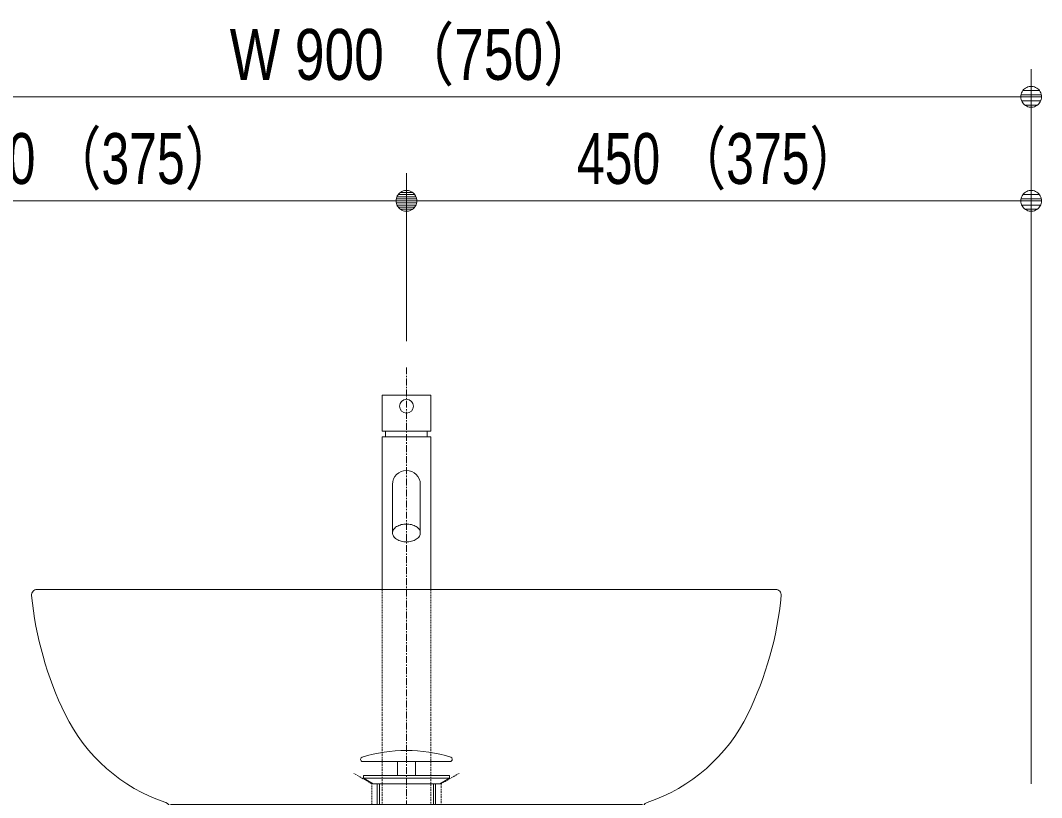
# Model space of a CAD drawing. Units: millimetres, scale not verified. Extents: x -6062 to 6062, y -3045 to 3045.
# Drawn here: x 209 to 945, y -1370 to -810 of the extents above; entities that cross this region are included whole.
import ezdxf
from ezdxf.enums import TextEntityAlignment as Align

# ---------------------------------------------------------------- set-up
doc = ezdxf.new("R2010")
doc.units = ezdxf.units.MM
doc.header["$LTSCALE"] = 20
doc.linetypes.add('CHAIN1', pattern=[8, 5, -1, 1, -1])
doc.linetypes.add('DASHED1', pattern=[1.8, 1.2, -0.6])
for name, color, linetype, lineweight in [('0-1_5ボウル・キャビネット', 7, 'Continuous', 9), ('0-2_2寸法-1', 7, 'Continuous', 9), ('0-3_0', 7, 'Continuous', 9), ('0-5_4給排水', 7, 'Continuous', 9)]:
    doc.layers.add(name, color=color, linetype=linetype, lineweight=lineweight)
doc.styles.add('ＭＳ Ｐゴシック', font='')
doc.styles.get('ＭＳ Ｐゴシック').set_extended_font_data('MS PGothic')

# ---------------------------------------------------------------- blocks, each defined once
blk = doc.blocks.new('グループ-6')
at = {"layer": '0-1_5ボウル・キャビネット'}
for p, q in [((40180, -24400), (50820, -24400)), ((42100, -27500), (48900, -27500))]:
    blk.add_line(p, q, dxfattribs=at)
at = {"layer": '0-1_5ボウル・キャビネット', "linetype": 'DASHED1'}
blk.add_lwpolyline([(46257.9, -27051.1), (46000, -27200), (46000, -27500), (45000, -27500), (45000, -27200), (44742.1, -27051.1)], dxfattribs=at)
at = {"layer": '0-1_5ボウル・キャビネット'}
blk.add_lwpolyline([(48900, -27566.4), (48900, -27600), (42100, -27600), (42100, -27566.4)], dxfattribs=at)
for centre, radius, start, end in [((40180, -24480), 80, 90, 185.51174), ((50820, -24480), 80, 354.48826, 90), ((45077.3, -24007.4), 5000, 185.51174, 205.97328), ((45922.7, -24007.4), 5000, 334.02672, 354.48826), ((42829.8, -25102.3), 2500, 205.97328, 251.38925), ((48170.2, -25102.3), 2500, 288.61075, 334.02672), ((42000, -27566.4), 100, 0, 71.38925), ((49000, -27566.4), 100, 108.61075, 180)]:
    blk.add_arc(centre, radius, start, end, dxfattribs=at)
blk = doc.blocks.new('_Dot')
at = {"layer": '0-3_0'}
for p, q in [((-10, 0), (-20, 0)), ((9.78, 2), (-9.78, 2)), ((7.99, 6), (-7.99, 6)), ((9.16, -3.98), (-9.16, -3.98)), ((6, -7.98), (-6, -7.98))]:
    blk.add_line(p, q, dxfattribs=at)
for points in [[(10, 0), (9.92, 1.25), (9.69, 2.49), (9.3, 3.68), (8.76, 4.82), (8.09, 5.88), (7.29, 6.85), (6.37, 7.71), (5.36, 8.44), (4.26, 9.05), (3.09, 9.51), (1.87, 9.82), (0.63, 9.98), (-0.63, 9.98), (-1.87, 9.82), (-3.09, 9.51), (-4.26, 9.05), (-5.36, 8.44), (-6.37, 7.71), (-7.29, 6.85), (-8.09, 5.88), (-8.76, 4.82), (-9.3, 3.68), (-9.69, 2.49), (-9.92, 1.25), (-10, 0), (0, 0)], [(-10, 0), (-9.92, -1.25), (-9.69, -2.49), (-9.3, -3.68), (-8.76, -4.82), (-8.09, -5.88), (-7.29, -6.85), (-6.37, -7.71), (-5.36, -8.44), (-4.26, -9.05), (-3.09, -9.51), (-1.87, -9.82), (-0.63, -9.98), (0.63, -9.98), (1.87, -9.82), (3.09, -9.51), (4.26, -9.05), (5.36, -8.44), (6.37, -7.71), (7.29, -6.85), (8.09, -5.88), (8.76, -4.82), (9.3, -3.68), (9.69, -2.49), (9.92, -1.25), (10, 0), (0, 0)]]:
    blk.add_lwpolyline(points, close=True, dxfattribs=at)
blk = doc.blocks.new('グループ-19')
at = {"layer": '0-5_4給排水'}
for p, q in [((45200, -22120), (45200, -22200)), ((45800, -22120), (45800, -22200))]:
    blk.add_line(p, q, dxfattribs=at)
for points in [[(45150, -21600), (45150, -22120), (45850, -22120), (45850, -21600)], [(45150, -24400), (45850, -24400), (45850, -22200), (45150, -22200)]]:
    blk.add_lwpolyline(points, close=True, dxfattribs=at)
for points in [[(45300, -22885.7), (45300, -23585.7), (45300.8, -23597.3), (45303.3, -23609.1), (45307.7, -23621.1), (45314, -23633), (45322.3, -23644.8), (45332.6, -23656.1), (45344.7, -23666.8), (45358.6, -23676.6), (45373.9, -23685.5), (45390.6, -23693.3)], [(45390.6, -23693.3), (45408.1, -23699.9), (45426.4, -23705.3), (45445, -23709.3), (45463.6, -23712.1), (45482, -23713.8), (45500, -23714.3), (45518, -23713.8), (45536.4, -23712.1), (45555, -23709.3), (45573.6, -23705.3), (45591.9, -23699.9), (45609.4, -23693.3), (45626.1, -23685.5), (45641.4, -23676.6), (45655.3, -23666.8), (45667.4, -23656.1), (45677.7, -23644.8), (45686, -23633), (45692.3, -23621.1), (45696.7, -23609.1), (45699.2, -23597.3), (45700, -23585.7), (45700, -22885.7)], [(45700, -23585.7), (45699.2, -23574.2), (45696.7, -23562.3), (45692.3, -23550.3), (45686, -23538.4), (45677.7, -23526.7), (45667.4, -23515.4), (45655.3, -23504.7), (45641.4, -23494.8), (45626.1, -23485.9), (45609.4, -23478.1), (45591.9, -23471.5), (45573.6, -23466.2), (45555, -23462.1), (45536.4, -23459.3), (45518, -23457.7), (45500, -23457.2), (45482, -23457.7), (45463.6, -23459.3), (45445, -23462.1), (45426.4, -23466.2), (45408.1, -23471.5), (45390.6, -23478.1), (45373.9, -23485.9), (45358.6, -23494.8), (45344.7, -23504.7), (45332.6, -23515.4), (45322.3, -23526.7), (45314, -23538.4), (45307.7, -23550.3), (45303.3, -23562.3), (45300.8, -23574.2), (45300, -23585.7)]]:
    blk.add_lwpolyline(points, dxfattribs=at)
at = {"layer": '0-5_4給排水', "linetype": 'DASHED1'}
blk.add_lwpolyline([(45150, -27520), (45850, -27520), (45850, -24400), (45150, -24400)], close=True, dxfattribs=at)
at = {"layer": '0-5_4給排水'}
blk.add_circle((45500, -21760), 100, dxfattribs=at)
for start, end in [(90, 180), (0, 90)]:
    blk.add_arc((45500, -22885.7), 200, start, end, dxfattribs=at)
blk = doc.blocks.new('グループ-60')
at = {"layer": '0-5_4給排水', "linetype": 'CHAIN1'}
blk.add_line((45500, -21200), (45500, -42400), dxfattribs=at)
at = {"layer": '0-5_4給排水'}
for p, q in [((44840, -26845.2), (44840, -26850)), ((44870, -26880), (46130, -26880)), ((46160, -26850), (46160, -26845.2)), ((45080, -27200), (45080, -27500)), ((45110, -27200), (45110, -27500)), ((45890, -27200), (45890, -27500)), ((45920, -27200), (45920, -27500))]:
    blk.add_line(p, q, dxfattribs=at)
for points in [[(45370, -26880), (45630, -26880), (45630, -27080), (45370, -27080)], [(44880, -27080), (46120, -27080), (46120, -27120), (44880, -27120)], [(45018.7, -27200), (44880, -27120), (46120, -27120), (45979.8, -27200)]]:
    blk.add_lwpolyline(points, close=True, dxfattribs=at)
for centre, radius, start, end in [((45500, -28882.5), 2162.5, 72.8168, 107.1832), ((44870, -26845.2), 30, 107.1832, 180), ((44870, -26850), 30, 180, 270), ((46130, -26850), 30, 270, 0), ((46130, -26845.2), 30, 0, 72.8168)]:
    blk.add_arc(centre, radius, start, end, dxfattribs=at)

msp = doc.modelspace()

# ---------------------------------------------------------------- linework, layer by layer
at = {"layer": '0-2_2寸法-1'}
for p, q in [((937.5, -920), (937.5, -845)), ((922.49, -865), (52.51, -865)), ((487.5, -1041), (487.5, -920)), ((487.5, -1041), (487.5, -920)), ((937.5, -1360), (937.5, -920)), ((52.51, -940), (472.49, -940)), ((922.49, -940), (502.51, -940))]:
    msp.add_line(p, q, dxfattribs=at)

# ---------------------------------------------------------------- block references
at = {"layer": '0-1_5ボウル・キャビネット', "xscale": 0.05, "yscale": 0.05}
msp.add_blockref('グループ-6', (-1787.5, 0), dxfattribs=at)
at = {"layer": '0-2_2寸法-1', "xscale": 0.7503418, "yscale": 0.7503418}
for p in [(937.5, -865), (487.5, -940), (937.5, -940)]:
    msp.add_blockref('_Dot', p, dxfattribs=at)
at = {"layer": '0-2_2寸法-1', "xscale": 0.7503418, "yscale": 0.7503418, "rotation": 180}
msp.add_blockref('_Dot', (487.5, -940), dxfattribs=at)
at = {"layer": '0-5_4給排水', "xscale": 0.05, "yscale": 0.05}
for name in ['グループ-60', 'グループ-19']:
    msp.add_blockref(name, (-1787.5, 0), dxfattribs=at)

# ---------------------------------------------------------------- texts
at = {"layer": '0-2_2寸法-1', "style": 'ＭＳ Ｐゴシック'}
for s, height, width, p in [('W 900 （750）', 36.69, 0.8, (360.23, -863.81)), ('450 （375）', 36.66, 0.75, (160.29, -938.81)), ('450 （375）', 36.66, 0.75, (610.29, -938.81))]:
    msp.add_text(s, height=height, dxfattribs=dict(at, width=width)).set_placement(p, align=Align.BOTTOM_LEFT)

doc.saveas('drawing.dxf')
